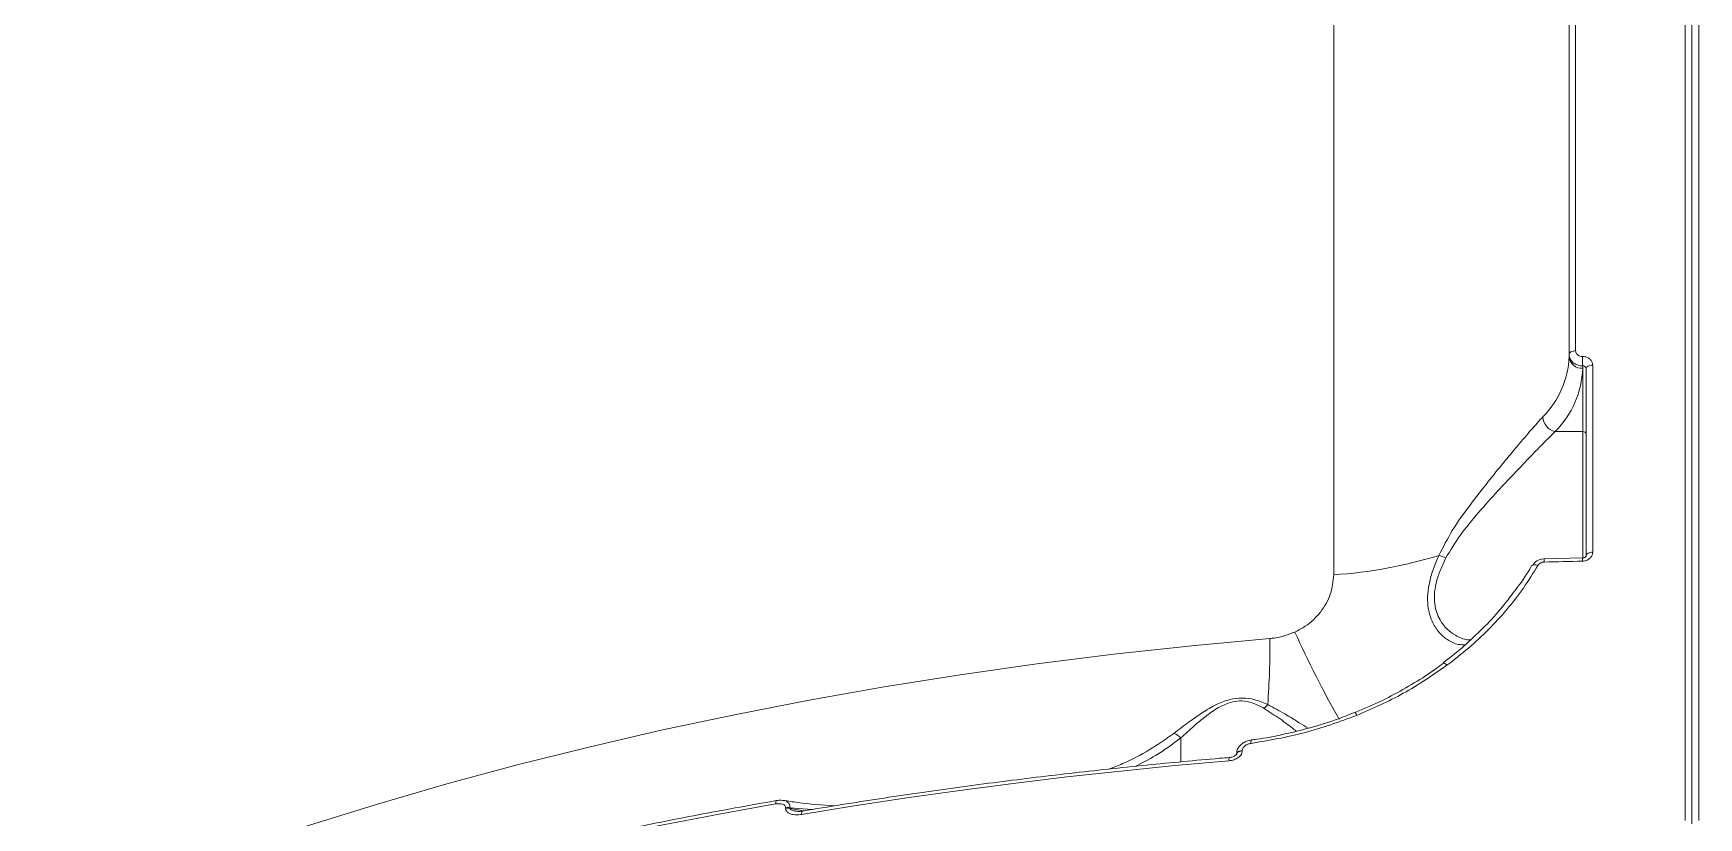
# Model space of a CAD drawing. Header units: millimetres. Extents: x -6104 to 7803, y -6013 to 4803.
# Drawn here: x 230.3 to 474.4, y 1169.2 to 1284.2 of the extents above; entities that cross this region are included whole.
import ezdxf

# ---------------------------------------------------------------- set-up
doc = ezdxf.new("R2010")
doc.units = ezdxf.units.MM
doc.layers.add('DIKOM_ОБЪЕКТ', color=7, linetype='Continuous')

msp = doc.modelspace()

# ---------------------------------------------------------------- linework, layer by layer
at = {"layer": 'DIKOM_ОБЪЕКТ', "color": 7, "linetype": 'Continuous', "lineweight": 15}
for p, q in [((472.417, 1583.661), (472.417, 1168.792)), ((473.419, 1583.146), (473.419, 1168.277)), ((474.422, 1168.792), (474.422, 1583.661)), ((420.917, 1504.793), (420.917, 1204.785)), ((456.379, 1237.617), (456.379, 1308.762)), ((455.419, 1308.247), (455.419, 1237.102)), ((455.419, 1237.102), (455.419, 1236.763)), ((457.419, 1235.408), (457.419, 1235.048)), ((458.885, 1208.093), (458.885, 1235.523)), ((457.419, 1235.048), (457.419, 1225.78)), ((457.919, 1235.008), (457.919, 1207.578)), ((453.369, 1225.78), (457.419, 1225.78)), ((457.419, 1225.78), (457.419, 1207.221)), ((451.78, 1207.134), (457.4, 1207.264)), ((398.503, 1180.869), (398.503, 1177.358)), ((408.835, 1180.562), (408.829, 1180.563)), ((406.672, 1178.484), (406.672, 1178.543)), ((407.516, 1178.971), (407.516, 1179.052)), ((340.567, 1170.648), (340.567, 1170.544)), ((341.214, 1170.541), (341.214, 1170.645)), ((341.214, 1170.645), (344.414, 1170.376)), ((343.217, 1170.18), (341.214, 1170.541))]:
    msp.add_line(p, q, dxfattribs=at)
at = {"layer": 'DIKOM_ОБЪЕКТ', "color": 7, "linetype": 'Continuous', "lineweight": 15, "flags": 128}
for points in [[(455.419, 1237.102), (455.437, 1237.2), (455.492, 1237.295), (455.579, 1237.382), (455.698, 1237.459), (455.843, 1237.523), (456.009, 1237.572), (456.189, 1237.604), (456.379, 1237.617)], [(457.919, 1235.008), (457.938, 1235.106), (457.992, 1235.201), (458.081, 1235.288), (458.2, 1235.366), (458.346, 1235.43), (458.513, 1235.478), (458.694, 1235.51), (458.885, 1235.523)], [(450.047, 1206.138), (450.082, 1206.185), (450.158, 1206.235), (450.261, 1206.264), (450.388, 1206.27), (450.533, 1206.253), (450.693, 1206.214), (450.86, 1206.155)], [(451.755, 1206.649), (452.458, 1206.667), (453.161, 1206.685), (453.864, 1206.702), (454.567, 1206.719), (455.271, 1206.735), (455.974, 1206.75), (456.678, 1206.765), (457.381, 1206.779)], [(457.919, 1207.578), (457.938, 1207.677), (457.992, 1207.771), (458.081, 1207.859), (458.2, 1207.936), (458.346, 1208), (458.513, 1208.049), (458.694, 1208.08), (458.885, 1208.093)], [(411.572, 1195.442), (400.104, 1194.38), (388.704, 1193.138), (377.384, 1191.718), (366.152, 1190.121), (355.021, 1188.349), (343.999, 1186.402), (333.098, 1184.283), (322.328, 1181.994), (311.698, 1179.536), (301.218, 1176.913), (290.899, 1174.127), (280.75, 1171.179), (270.78, 1168.074), (260.998, 1164.813), (251.414, 1161.401), (242.036, 1157.839), (232.874, 1154.132), (223.936, 1150.282)], [(437.006, 1191.809), (437.048, 1191.828), (437.114, 1191.821), (437.197, 1191.786), (437.296, 1191.723), (437.405, 1191.634), (437.522, 1191.523)], [(342.908, 1169.656), (350.602, 1170.91), (358.342, 1172.087), (366.125, 1173.187), (373.947, 1174.21), (381.806, 1175.156), (389.698, 1176.024), (397.622, 1176.813), (405.573, 1177.524)], [(406.672, 1178.544), (406.71, 1178.683), (406.825, 1178.817), (407.009, 1178.928), (407.245, 1179.009), (407.516, 1179.052)], [(406.673, 1178.454), (406.672, 1178.458), (406.71, 1178.603), (406.825, 1178.736), (407.009, 1178.847), (407.245, 1178.928), (407.516, 1178.971)], [(274.786, 1156.838), (282.559, 1158.934), (290.415, 1160.945), (298.352, 1162.871), (306.364, 1164.712), (314.449, 1166.466), (322.604, 1168.132), (330.825, 1169.71), (339.108, 1171.2)], [(339.256, 1171.697), (339.238, 1171.692), (339.193, 1171.653), (339.157, 1171.582), (339.13, 1171.48), (339.113, 1171.351), (339.108, 1171.2)], [(343.052, 1170.153), (343.046, 1170.151), (342.999, 1170.119), (342.96, 1170.05), (342.931, 1169.947), (342.914, 1169.814), (342.908, 1169.656)]]:
    msp.add_lwpolyline(points, dxfattribs=at)
at = {"layer": 'DIKOM_ОБЪЕКТ', "color": 7, "linetype": 'Continuous', "lineweight": 15}
for centre, radius, start, end in [((442.306, 1237.237), 13.122, 314.85942, 357.92768), ((457.287, 1236.917), 1.874, 184.73643, 274.05915), ((480.248, 1236.73), 22.867, 179.87328, 183.31239), ((443.65, 1235.546), 13.778, 314.85937, 357.92831), ((453.932, 1228.087), 2.375, 183.66189, 256.28626), ((457.452, 1225.313), 0.469, 4.7433, 94.05468), ((416.454, 1272.165), 67.528, 273.78917, 287.11383), ((434.864, 1201.522), 6.277, 66.4626, 76.53622), ((453.572, 1206.799), 1.823, 169.39638, 184.71176), ((459.826, 1206.929), 2.449, 172.13115, 183.50664), ((575.694, 1269.929), 176.527, 204.61907, 209.26478), ((283.1, 1194.884), 128.473, 355.92757, 0.24851), ((413.016, 1183.628), 2.77, 129.65094, 145.43571), ((423.472, 1183.951), 0.85, 15.37306, 48.79767), ((396.583, 1179.061), 2.637, 43.27282, 69.99599), ((409.693, 1180.291), 0.906, 162.49238, 193.35536), ((406.231, 1177.67), 0.674, 149.44211, 192.49303), ((340.883, 1168.777), 1.897, 79.95545, 99.59594), ((340.883, 1168.673), 1.897, 79.95545, 99.59594)]:
    msp.add_arc(centre, radius, start, end, dxfattribs=at)
for points, knots in [([(455.419, 1237.102), (455.429, 1236.976), (455.453, 1236.659), (455.692, 1236.179), (456.145, 1235.748), (456.744, 1235.459), (457.194, 1235.425), (457.419, 1235.408)], [0, 0, 0, 0, 0.1407147, 0.3554428, 0.5702884, 0.7851612, 1, 1, 1, 1]), ([(457.381, 1236.78), (457.268, 1236.787), (457.043, 1236.802), (456.742, 1236.944), (456.516, 1237.157), (456.396, 1237.395), (456.383, 1237.554), (456.379, 1237.617)], [0, 0, 0, 0, 0.2151444, 0.4301752, 0.645009, 0.8594891, 1, 1, 1, 1]), ([(458.885, 1235.523), (458.877, 1235.617), (458.859, 1235.855), (458.679, 1236.214), (458.339, 1236.534), (457.888, 1236.747), (457.55, 1236.769), (457.381, 1236.78)], [0, 0, 0, 0, 0.1405951, 0.3550902, 0.5698753, 0.7848798, 1, 1, 1, 1]), ([(457.419, 1235.408), (457.475, 1235.407), (457.588, 1235.404), (457.738, 1235.338), (457.851, 1235.236), (457.911, 1235.118), (457.917, 1235.039), (457.919, 1235.008)], [0, 0, 0, 0, 0.2154977, 0.4306383, 0.6453467, 0.8595878, 1, 1, 1, 1]), ([(451.562, 1227.936), (451.017, 1227.329), (449.908, 1226.095), (447.934, 1223.771), (445.806, 1221.217), (443.435, 1218.308), (440.871, 1215.002), (438.263, 1211.409), (436.953, 1208.852), (436.326, 1207.627)], [0, 0, 0, 0, 0.1295388, 0.2635075, 0.3938357, 0.5268963, 0.6860449, 0.8495359, 1, 1, 1, 1]), ([(437.371, 1207.277), (438.035, 1208.384), (439.43, 1210.708), (442.144, 1213.941), (444.828, 1216.917), (447.316, 1219.575), (449.538, 1221.897), (451.611, 1224.044), (452.783, 1225.202), (453.369, 1225.78)], [0, 0, 0, 0, 0.14637341, 0.30757932, 0.46900962, 0.60209866, 0.73511099, 0.86764151, 1, 1, 1, 1]), ([(436.326, 1207.627), (436.056, 1206.995), (435.511, 1205.717), (434.953, 1203.82), (434.659, 1201.967), (434.691, 1199.804), (435.292, 1197.826), (436.371, 1196.239), (437.652, 1195.159), (438.952, 1194.532), (439.864, 1194.523), (440.191, 1194.519)], [0, 0, 0, 0, 0.0889768, 0.1798819, 0.2691103, 0.3614039, 0.5230309, 0.6423412, 0.7651041, 0.9157897, 1, 1, 1, 1]), ([(440.968, 1195.236), (440.824, 1195.24), (440.052, 1195.259), (438.871, 1195.792), (437.498, 1196.782), (436.348, 1198.233), (435.701, 1200.029), (435.635, 1201.943), (435.807, 1203.073), (436.1, 1204.263), (436.516, 1205.517), (437.083, 1206.685), (437.371, 1207.277)], [0, 0, 0, 0, 0.0378954, 0.2038002, 0.3301011, 0.459638, 0.6271325, 0.7123327, 0.8006102, 0.8133124, 0.9053754, 1, 1, 1, 1]), ([(437.522, 1191.523), (438.594, 1192.353), (440.738, 1194.011), (443.656, 1196.751), (446.348, 1199.685), (448.793, 1202.812), (450.171, 1205.041), (450.86, 1206.155)], [0, 0, 0, 0, 0.1978326, 0.3955, 0.5931677, 0.7965835, 1, 1, 1, 1]), ([(446.962, 1201.79), (447.272, 1202.185), (448.342, 1203.548), (449.333, 1205.025), (449.93, 1206.13), (449.958, 1206.183)], [0, 0, 0, 0, 0.2795264, 0.9653287, 1, 1, 1, 1]), ([(450.068, 1206.134), (450.11, 1206.214), (450.257, 1206.495), (450.709, 1206.848), (451.272, 1207.112), (451.648, 1207.103), (451.78, 1207.1)], [0, 0, 0, 0, 0.132627, 0.4638506, 0.8123017, 1, 1, 1, 1]), ([(450.86, 1206.155), (450.921, 1206.238), (451.043, 1206.405), (451.333, 1206.575), (451.582, 1206.64), (451.725, 1206.648), (451.755, 1206.649)], [0, 0, 0, 0, 0.305651, 0.6115757, 0.9180346, 1, 1, 1, 1]), ([(457.381, 1206.779), (457.492, 1206.788), (457.772, 1206.809), (458.194, 1206.971), (458.576, 1207.269), (458.835, 1207.659), (458.868, 1207.948), (458.885, 1208.093)], [0, 0, 0, 0, 0.14184273, 0.35671982, 0.57133012, 0.78572253, 1, 1, 1, 1]), ([(457.399, 1207.269), (457.43, 1207.269), (457.516, 1207.269), (457.654, 1207.309), (457.784, 1207.378), (457.872, 1207.459), (457.917, 1207.539), (457.921, 1207.565), (457.919, 1207.581), (457.919, 1207.581)], [0, 0, 0, 0, 0.0835078, 0.2335168, 0.3872282, 0.5495091, 0.7302118, 0.9907176, 1, 1, 1, 1]), ([(420.917, 1204.785), (420.82, 1203.823), (420.628, 1201.919), (419.112, 1199.281), (417.187, 1197.417), (415.733, 1196.661), (415.213, 1196.391)], [0, 0, 0, 0, 0.2885644, 0.57163, 0.8470353, 1, 1, 1, 1]), ([(436.94, 1191.889), (437.112, 1192.011), (438.331, 1192.876), (440.416, 1194.665), (443.153, 1197.263), (445.346, 1199.647), (446.523, 1201.208), (446.962, 1201.79)], [0, 0, 0, 0, 0.043602, 0.3078546, 0.5739168, 0.8411902, 1, 1, 1, 1]), ([(415.213, 1196.391), (414.233, 1196.031), (413.15, 1195.633), (411.907, 1195.473), (411.686, 1195.452), (411.572, 1195.442)], [0, 0, 0, 0, 0.8217658, 0.9078698, 1, 1, 1, 1]), ([(424.02, 1184.621), (424.638, 1184.864), (426.468, 1185.584), (429.391, 1187.02), (432.759, 1188.918), (435.29, 1190.542), (436.644, 1191.57), (436.99, 1191.833)], [0, 0, 0, 0, 0.13184385, 0.39033863, 0.65001064, 0.91069509, 1, 1, 1, 1]), ([(424.291, 1184.176), (426.613, 1185.192), (431.313, 1187.248), (435.436, 1190.087), (437.522, 1191.523)], [0, 0, 0, 0, 0.4941713, 1, 1, 1, 1]), ([(411.248, 1185.76), (410.61, 1186.035), (409.498, 1186.513), (407.551, 1186.802), (405.58, 1186.555), (403.546, 1185.738), (401.573, 1184.558), (399.511, 1183.1), (398.206, 1182.095), (397.485, 1181.539)], [0, 0, 0, 0, 0.1491199, 0.2596401, 0.3716723, 0.4987886, 0.6508259, 0.8069673, 1, 1, 1, 1]), ([(398.503, 1180.869), (399.146, 1181.459), (400.293, 1182.511), (402.106, 1184.055), (403.855, 1185.278), (405.575, 1186.09), (406.786, 1186.295), (407.87, 1186.297), (409.22, 1186.028), (410.177, 1185.504), (410.735, 1185.199)], [0, 0, 0, 0, 0.2010489, 0.3583918, 0.5149433, 0.6385015, 0.7217767, 0.7449561, 0.8512692, 1, 1, 1, 1]), ([(408.812, 1180.081), (411.422, 1180.52), (416.707, 1181.408), (421.742, 1183.246), (424.291, 1184.176)], [0, 0, 0, 0, 0.4938716, 1, 1, 1, 1]), ([(408.831, 1180.594), (409.095, 1180.625), (410.681, 1180.806), (413.575, 1181.379), (417.472, 1182.329), (420.969, 1183.406), (423.113, 1184.257), (424.021, 1184.618)], [0, 0, 0, 0, 0.0509871, 0.3054906, 0.5598233, 0.8135594, 1, 1, 1, 1]), ([(410.735, 1185.199), (411.528, 1184.686), (413.126, 1183.65), (414.641, 1182.491), (415.317, 1181.953), (415.426, 1181.866)], [0, 0, 0, 0, 0.45186761, 0.91113, 1, 1, 1, 1]), ([(417.154, 1182.292), (416.739, 1182.556), (415.74, 1183.19), (413.787, 1184.41), (412.099, 1185.308), (411.248, 1185.76)], [0, 0, 0, 0, 0.2610969, 0.6278673, 1, 1, 1, 1]), ([(397.485, 1181.539), (396.307, 1180.709), (393.95, 1179.049), (390.696, 1177.368), (388.628, 1176.561), (387.955, 1176.298)], [0, 0, 0, 0, 0.4025474, 0.8053963, 1, 1, 1, 1]), ([(391.806, 1176.711), (392.822, 1177.216), (395.215, 1178.405), (397.302, 1179.969), (398.503, 1180.869)], [0, 0, 0, 0, 0.4248496, 1, 1, 1, 1]), ([(406.692, 1178.543), (406.696, 1178.69), (406.706, 1179.022), (406.951, 1179.506), (407.365, 1179.971), (407.976, 1180.347), (408.5, 1180.527), (408.801, 1180.556), (408.83, 1180.559)], [0, 0, 0, 0, 0.1382389, 0.3123018, 0.4985227, 0.7184516, 0.9730753, 1, 1, 1, 1]), ([(407.516, 1179.052), (407.52, 1179.106), (407.532, 1179.245), (407.653, 1179.482), (407.916, 1179.748), (408.319, 1179.978), (408.646, 1180.047), (408.812, 1180.081)], [0, 0, 0, 0, 0.1010666, 0.2613299, 0.4606832, 0.7265337, 1, 1, 1, 1]), ([(343.052, 1170.153), (344.976, 1170.472), (350.554, 1171.397), (359.859, 1172.81), (370.989, 1174.339), (382.198, 1175.708), (393.277, 1176.896), (401.11, 1177.627), (405.175, 1177.972), (405.651, 1178.012)], [0, 0, 0, 0, 0.0939987, 0.2725885, 0.4511804, 0.6297696, 0.8083572, 0.9775451, 1, 1, 1, 1]), ([(405.573, 1177.524), (405.824, 1177.563), (406.301, 1177.638), (406.895, 1177.945), (407.284, 1178.307), (407.485, 1178.657), (407.506, 1178.876), (407.516, 1178.971)], [0, 0, 0, 0, 0.2791698, 0.5294191, 0.7216258, 0.8794205, 1, 1, 1, 1]), ([(405.651, 1178.018), (405.69, 1178.02), (405.882, 1178.029), (406.176, 1178.117), (406.452, 1178.261), (406.591, 1178.376), (406.654, 1178.448), (406.675, 1178.49), (406.674, 1178.486), (406.674, 1178.485)], [0, 0, 0, 0, 0.0892414, 0.4438509, 0.6663263, 0.7917679, 0.880656, 0.9642118, 1, 1, 1, 1]), ([(274.993, 1157.348), (276.778, 1157.837), (281.955, 1159.253), (290.635, 1161.487), (301.073, 1164), (311.642, 1166.363), (322.334, 1168.573), (331.552, 1170.337), (337.22, 1171.338), (339.256, 1171.697)], [0, 0, 0, 0, 0.0864698, 0.2507629, 0.4150561, 0.5793457, 0.7436325, 0.9079168, 1, 1, 1, 1]), ([(339.108, 1171.2), (339.378, 1171.227), (339.771, 1171.266), (340.215, 1171.135), (340.434, 1170.988), (340.549, 1170.818), (340.561, 1170.7), (340.567, 1170.648)], [0, 0, 0, 0, 0.4299707, 0.625778, 0.7881051, 0.9052602, 1, 1, 1, 1]), ([(339.257, 1171.685), (339.365, 1171.707), (339.705, 1171.775), (340.043, 1171.737), (340.274, 1171.71)], [0, 0, 0, 0, 0.3181805, 1, 1, 1, 1]), ([(341.214, 1170.645), (341.204, 1170.75), (341.183, 1170.979), (341.04, 1171.304), (340.767, 1171.568), (340.496, 1171.722), (340.311, 1171.711), (340.283, 1171.71)], [0, 0, 0, 0, 0.1757055, 0.3852943, 0.6531845, 0.9479688, 1, 1, 1, 1]), ([(340.283, 1171.71), (340.96, 1171.612), (343.444, 1171.252), (345.939, 1171.004), (347.739, 1170.925), (347.753, 1170.925)], [0, 0, 0, 0, 0.2709119, 0.9945207, 1, 1, 1, 1]), ([(340.567, 1170.544), (340.576, 1170.461), (340.596, 1170.276), (340.783, 1170.008), (341.141, 1169.768), (341.812, 1169.578), (342.442, 1169.582), (342.861, 1169.649), (342.908, 1169.656)], [0, 0, 0, 0, 0.0933637, 0.2087513, 0.3720822, 0.5793078, 0.9536498, 1, 1, 1, 1]), ([(342.141, 1170.139), (341.989, 1170.17), (341.731, 1170.221), (341.428, 1170.328), (341.273, 1170.425), (341.221, 1170.496), (341.216, 1170.526), (341.214, 1170.541)], [0, 0, 0, 0, 0.4354331, 0.7386075, 0.9013619, 0.951472, 1, 1, 1, 1]), ([(342.154, 1170.142), (342.196, 1170.134), (342.39, 1170.095), (342.706, 1170.096), (342.972, 1170.147), (343.053, 1170.162)], [0, 0, 0, 0, 0.1616611, 0.7465817, 1, 1, 1, 1])]:
    msp.add_open_spline(points, degree=3, knots=knots, dxfattribs=at)

doc.saveas('drawing.dxf')
